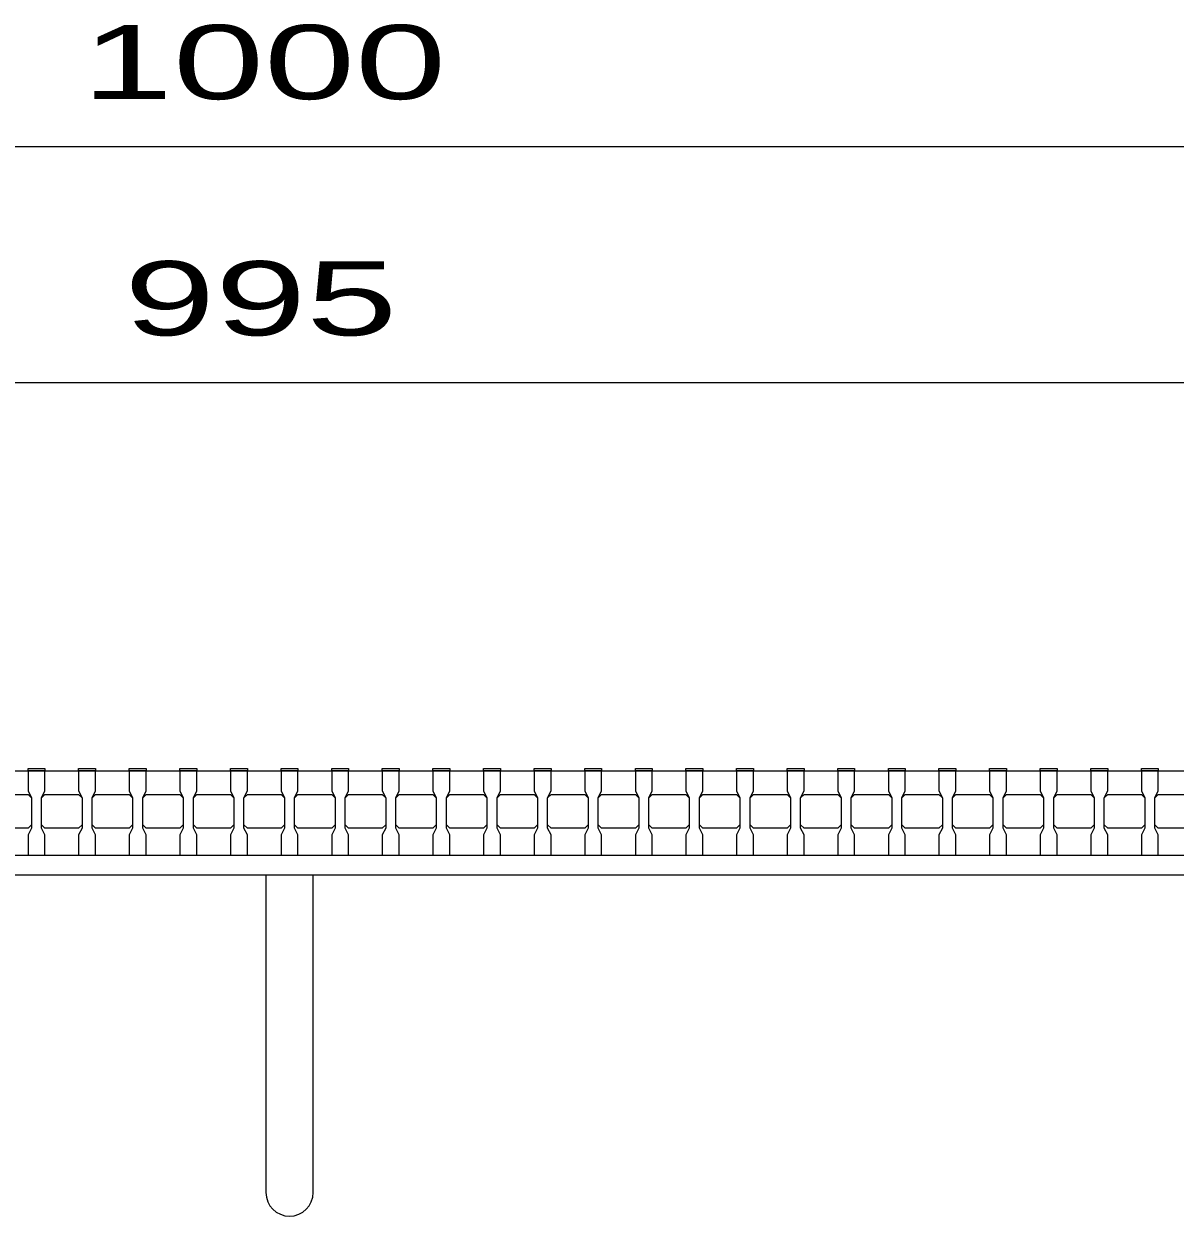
# Model space of a CAD drawing. Units: millimetres, scale not verified. Extents: x -1820 to 1717, y -1285 to 1045.
# Drawn here: x -1023.2 to -681.9, y -577.9 to -224.6 of the extents above; entities that cross this region are included whole.
import ezdxf
from ezdxf.enums import TextEntityAlignment as Align

# ---------------------------------------------------------------- set-up
doc = ezdxf.new("R2010")
doc.units = ezdxf.units.MM
doc.header["$LTSCALE"] = 10
for name, color, linetype, lineweight in [('16', 3, 'Continuous', 25), ('19', 6, 'Continuous', 25), ('22', 4, 'Continuous', 25)]:
    doc.layers.add(name, color=color, linetype=linetype, lineweight=lineweight)
doc.styles.add('ベクトル', font='')
doc.styles.get('ベクトル').set_extended_font_data('ベクトル')

msp = doc.modelspace()

# ---------------------------------------------------------------- linework, layer by layer
at = {"layer": '16'}
for p, q in [((-1441.9, -445.9), (-446.9, -445.9)), ((-1021.9, -445.9), (-1021.9, -445.2)), ((-1021.9, -445.2), (-1016.9, -445.2)), ((-1021.9, -445.9), (-1021.9, -451.9)), ((-1016.9, -445.9), (-1021.9, -445.9)), ((-1016.9, -445.2), (-1016.9, -445.9)), ((-1016.9, -451.9), (-1016.9, -445.9)), ((-1006.9, -445.9), (-1006.9, -445.2)), ((-1006.9, -445.2), (-1001.9, -445.2)), ((-1006.9, -445.9), (-1006.9, -451.9)), ((-1001.9, -445.9), (-1006.9, -445.9)), ((-1001.9, -445.2), (-1001.9, -445.9)), ((-1001.9, -451.9), (-1001.9, -445.9)), ((-991.9, -445.9), (-991.9, -445.2)), ((-991.9, -445.2), (-986.9, -445.2)), ((-991.9, -445.9), (-991.9, -451.9)), ((-986.9, -445.9), (-991.9, -445.9)), ((-986.9, -445.2), (-986.9, -445.9)), ((-986.9, -451.9), (-986.9, -445.9)), ((-976.9, -445.9), (-976.9, -445.2)), ((-976.9, -445.2), (-971.9, -445.2)), ((-976.9, -445.9), (-976.9, -451.9)), ((-971.9, -445.9), (-976.9, -445.9)), ((-971.9, -445.2), (-971.9, -445.9)), ((-971.9, -451.9), (-971.9, -445.9)), ((-961.9, -445.9), (-961.9, -445.2)), ((-961.9, -445.2), (-956.9, -445.2)), ((-961.9, -445.9), (-961.9, -451.9)), ((-956.9, -445.9), (-961.9, -445.9)), ((-956.9, -445.2), (-956.9, -445.9)), ((-956.9, -451.9), (-956.9, -445.9)), ((-946.9, -445.9), (-946.9, -445.2)), ((-946.9, -445.2), (-941.9, -445.2)), ((-946.9, -445.9), (-946.9, -451.9)), ((-941.9, -445.9), (-946.9, -445.9)), ((-941.9, -445.2), (-941.9, -445.9)), ((-941.9, -451.9), (-941.9, -445.9)), ((-931.9, -445.9), (-931.9, -445.2)), ((-931.9, -445.2), (-926.9, -445.2)), ((-931.9, -445.9), (-931.9, -451.9)), ((-926.9, -445.9), (-931.9, -445.9)), ((-926.9, -445.2), (-926.9, -445.9)), ((-926.9, -451.9), (-926.9, -445.9)), ((-916.9, -445.9), (-916.9, -445.2)), ((-916.9, -445.2), (-911.9, -445.2)), ((-916.9, -445.9), (-916.9, -451.9)), ((-911.9, -445.9), (-916.9, -445.9)), ((-911.9, -445.2), (-911.9, -445.9)), ((-911.9, -451.9), (-911.9, -445.9)), ((-901.9, -445.9), (-901.9, -445.2)), ((-901.9, -445.2), (-896.9, -445.2)), ((-901.9, -445.9), (-901.9, -451.9)), ((-896.9, -445.9), (-901.9, -445.9)), ((-896.9, -445.2), (-896.9, -445.9)), ((-896.9, -451.9), (-896.9, -445.9)), ((-886.9, -445.9), (-886.9, -445.2)), ((-886.9, -445.2), (-881.9, -445.2)), ((-886.9, -445.9), (-886.9, -451.9)), ((-881.9, -445.9), (-886.9, -445.9)), ((-881.9, -445.2), (-881.9, -445.9)), ((-881.9, -451.9), (-881.9, -445.9)), ((-871.9, -445.9), (-871.9, -445.2)), ((-871.9, -445.2), (-866.9, -445.2)), ((-871.9, -445.9), (-871.9, -451.9)), ((-866.9, -445.9), (-871.9, -445.9)), ((-866.9, -445.2), (-866.9, -445.9)), ((-866.9, -451.9), (-866.9, -445.9)), ((-856.9, -445.9), (-856.9, -445.2)), ((-856.9, -445.2), (-851.9, -445.2)), ((-856.9, -445.9), (-856.9, -451.9)), ((-851.9, -445.9), (-856.9, -445.9)), ((-851.9, -445.2), (-851.9, -445.9)), ((-851.9, -451.9), (-851.9, -445.9)), ((-841.9, -445.9), (-841.9, -445.2)), ((-841.9, -445.2), (-836.9, -445.2)), ((-841.9, -445.9), (-841.9, -451.9)), ((-836.9, -445.9), (-841.9, -445.9)), ((-836.9, -445.2), (-836.9, -445.9)), ((-836.9, -451.9), (-836.9, -445.9)), ((-826.9, -445.9), (-826.9, -445.2)), ((-826.9, -445.2), (-821.9, -445.2)), ((-826.9, -445.9), (-826.9, -451.9)), ((-821.9, -445.9), (-826.9, -445.9)), ((-821.9, -445.2), (-821.9, -445.9)), ((-821.9, -451.9), (-821.9, -445.9)), ((-811.9, -445.9), (-811.9, -445.2)), ((-811.9, -445.2), (-806.9, -445.2)), ((-811.9, -445.9), (-811.9, -451.9)), ((-806.9, -445.9), (-811.9, -445.9)), ((-806.9, -445.2), (-806.9, -445.9)), ((-806.9, -451.9), (-806.9, -445.9)), ((-796.9, -445.9), (-796.9, -445.2)), ((-796.9, -445.2), (-791.9, -445.2)), ((-796.9, -445.9), (-796.9, -451.9)), ((-791.9, -445.9), (-796.9, -445.9)), ((-791.9, -445.2), (-791.9, -445.9)), ((-791.9, -451.9), (-791.9, -445.9)), ((-781.9, -445.9), (-781.9, -445.2)), ((-781.9, -445.2), (-776.9, -445.2)), ((-781.9, -445.9), (-781.9, -451.9)), ((-776.9, -445.9), (-781.9, -445.9)), ((-776.9, -445.2), (-776.9, -445.9)), ((-776.9, -451.9), (-776.9, -445.9)), ((-766.9, -445.9), (-766.9, -445.2)), ((-766.9, -445.2), (-761.9, -445.2)), ((-766.9, -445.9), (-766.9, -451.9)), ((-761.9, -445.9), (-766.9, -445.9)), ((-761.9, -445.2), (-761.9, -445.9)), ((-761.9, -451.9), (-761.9, -445.9)), ((-751.9, -445.9), (-751.9, -445.2)), ((-751.9, -445.2), (-746.9, -445.2)), ((-751.9, -445.9), (-751.9, -451.9)), ((-746.9, -445.9), (-751.9, -445.9)), ((-746.9, -445.2), (-746.9, -445.9)), ((-746.9, -451.9), (-746.9, -445.9)), ((-736.9, -445.9), (-736.9, -445.2)), ((-736.9, -445.2), (-731.9, -445.2)), ((-736.9, -445.9), (-736.9, -451.9)), ((-731.9, -445.9), (-736.9, -445.9)), ((-731.9, -445.2), (-731.9, -445.9)), ((-731.9, -451.9), (-731.9, -445.9)), ((-721.9, -445.9), (-721.9, -445.2)), ((-721.9, -445.2), (-716.9, -445.2)), ((-721.9, -445.9), (-721.9, -451.9)), ((-716.9, -445.9), (-721.9, -445.9)), ((-716.9, -445.2), (-716.9, -445.9)), ((-716.9, -451.9), (-716.9, -445.9)), ((-706.9, -445.9), (-706.9, -445.2)), ((-706.9, -445.2), (-701.9, -445.2)), ((-706.9, -445.9), (-706.9, -451.9)), ((-701.9, -445.9), (-706.9, -445.9)), ((-701.9, -445.2), (-701.9, -445.9)), ((-701.9, -451.9), (-701.9, -445.9)), ((-691.9, -445.9), (-691.9, -445.2)), ((-691.9, -445.2), (-686.9, -445.2)), ((-691.9, -445.9), (-691.9, -451.9)), ((-686.9, -445.9), (-691.9, -445.9)), ((-686.9, -445.2), (-686.9, -445.9)), ((-686.9, -451.9), (-686.9, -445.9)), ((-1021.9, -451.9), (-1020.9, -453.9)), ((-1017.9, -453.9), (-1016.9, -451.9)), ((-1006.9, -451.9), (-1005.9, -453.9)), ((-1002.9, -453.9), (-1001.9, -451.9)), ((-991.9, -451.9), (-990.9, -453.9)), ((-987.9, -453.9), (-986.9, -451.9)), ((-976.9, -451.9), (-975.9, -453.9)), ((-972.9, -453.9), (-971.9, -451.9)), ((-961.9, -451.9), (-960.9, -453.9)), ((-957.9, -453.9), (-956.9, -451.9)), ((-946.9, -451.9), (-945.9, -453.9)), ((-942.9, -453.9), (-941.9, -451.9)), ((-931.9, -451.9), (-930.9, -453.9)), ((-927.9, -453.9), (-926.9, -451.9)), ((-916.9, -451.9), (-915.9, -453.9)), ((-912.9, -453.9), (-911.9, -451.9)), ((-901.9, -451.9), (-900.9, -453.9)), ((-897.9, -453.9), (-896.9, -451.9)), ((-886.9, -451.9), (-885.9, -453.9)), ((-882.9, -453.9), (-881.9, -451.9)), ((-871.9, -451.9), (-870.9, -453.9)), ((-867.9, -453.9), (-866.9, -451.9)), ((-856.9, -451.9), (-855.9, -453.9)), ((-852.9, -453.9), (-851.9, -451.9)), ((-841.9, -451.9), (-840.9, -453.9)), ((-837.9, -453.9), (-836.9, -451.9)), ((-826.9, -451.9), (-825.9, -453.9)), ((-822.9, -453.9), (-821.9, -451.9)), ((-811.9, -451.9), (-810.9, -453.9)), ((-807.9, -453.9), (-806.9, -451.9)), ((-796.9, -451.9), (-795.9, -453.9)), ((-792.9, -453.9), (-791.9, -451.9)), ((-781.9, -451.9), (-780.9, -453.9)), ((-777.9, -453.9), (-776.9, -451.9)), ((-766.9, -451.9), (-765.9, -453.9)), ((-762.9, -453.9), (-761.9, -451.9)), ((-751.9, -451.9), (-750.9, -453.9)), ((-747.9, -453.9), (-746.9, -451.9)), ((-736.9, -451.9), (-735.9, -453.9)), ((-732.9, -453.9), (-731.9, -451.9)), ((-721.9, -451.9), (-720.9, -453.9)), ((-717.9, -453.9), (-716.9, -451.9)), ((-706.9, -451.9), (-705.9, -453.9)), ((-702.9, -453.9), (-701.9, -451.9)), ((-691.9, -451.9), (-690.9, -453.9)), ((-687.9, -453.9), (-686.9, -451.9)), ((-1031.9, -452.9), (-1021.9, -452.9)), ((-1021.9, -452.9), (-1020.9, -453.9)), ((-1020.9, -453.9), (-1020.9, -462.9)), ((-1017.9, -453.9), (-1016.9, -452.9)), ((-1017.9, -462.9), (-1017.9, -453.9)), ((-1016.9, -452.9), (-1006.9, -452.9)), ((-1006.9, -452.9), (-1005.9, -453.9)), ((-1005.9, -453.9), (-1005.9, -462.9)), ((-1002.9, -453.9), (-1001.9, -452.9)), ((-1002.9, -462.9), (-1002.9, -453.9)), ((-1001.9, -452.9), (-991.9, -452.9)), ((-991.9, -452.9), (-990.9, -453.9)), ((-990.9, -453.9), (-990.9, -462.9)), ((-987.9, -453.9), (-986.9, -452.9)), ((-987.9, -462.9), (-987.9, -453.9)), ((-986.9, -452.9), (-976.9, -452.9)), ((-976.9, -452.9), (-975.9, -453.9)), ((-975.9, -453.9), (-975.9, -462.9)), ((-972.9, -453.9), (-971.9, -452.9)), ((-972.9, -462.9), (-972.9, -453.9)), ((-971.9, -452.9), (-961.9, -452.9)), ((-961.9, -452.9), (-960.9, -453.9)), ((-960.9, -453.9), (-960.9, -462.9)), ((-957.9, -453.9), (-956.9, -452.9)), ((-957.9, -462.9), (-957.9, -453.9)), ((-956.9, -452.9), (-946.9, -452.9)), ((-946.9, -452.9), (-945.9, -453.9)), ((-945.9, -453.9), (-945.9, -462.9)), ((-942.9, -453.9), (-941.9, -452.9)), ((-942.9, -462.9), (-942.9, -453.9)), ((-941.9, -452.9), (-931.9, -452.9)), ((-931.9, -452.9), (-930.9, -453.9)), ((-930.9, -453.9), (-930.9, -462.9)), ((-927.9, -453.9), (-926.9, -452.9)), ((-927.9, -462.9), (-927.9, -453.9)), ((-926.9, -452.9), (-916.9, -452.9)), ((-916.9, -452.9), (-915.9, -453.9)), ((-915.9, -453.9), (-915.9, -462.9)), ((-912.9, -453.9), (-911.9, -452.9)), ((-912.9, -462.9), (-912.9, -453.9)), ((-911.9, -452.9), (-901.9, -452.9)), ((-901.9, -452.9), (-900.9, -453.9)), ((-900.9, -453.9), (-900.9, -462.9)), ((-897.9, -453.9), (-896.9, -452.9)), ((-897.9, -462.9), (-897.9, -453.9)), ((-896.9, -452.9), (-886.9, -452.9)), ((-886.9, -452.9), (-885.9, -453.9)), ((-885.9, -453.9), (-885.9, -462.9)), ((-882.9, -453.9), (-881.9, -452.9)), ((-882.9, -462.9), (-882.9, -453.9)), ((-881.9, -452.9), (-871.9, -452.9)), ((-871.9, -452.9), (-870.9, -453.9)), ((-870.9, -453.9), (-870.9, -462.9)), ((-867.9, -453.9), (-866.9, -452.9)), ((-867.9, -462.9), (-867.9, -453.9)), ((-866.9, -452.9), (-856.9, -452.9)), ((-856.9, -452.9), (-855.9, -453.9)), ((-855.9, -453.9), (-855.9, -462.9)), ((-852.9, -453.9), (-851.9, -452.9)), ((-852.9, -462.9), (-852.9, -453.9)), ((-851.9, -452.9), (-841.9, -452.9)), ((-841.9, -452.9), (-840.9, -453.9)), ((-840.9, -453.9), (-840.9, -462.9)), ((-837.9, -453.9), (-836.9, -452.9)), ((-837.9, -462.9), (-837.9, -453.9)), ((-836.9, -452.9), (-826.9, -452.9)), ((-826.9, -452.9), (-825.9, -453.9)), ((-825.9, -453.9), (-825.9, -462.9)), ((-822.9, -453.9), (-821.9, -452.9)), ((-822.9, -462.9), (-822.9, -453.9)), ((-821.9, -452.9), (-811.9, -452.9)), ((-811.9, -452.9), (-810.9, -453.9)), ((-810.9, -453.9), (-810.9, -462.9)), ((-807.9, -453.9), (-806.9, -452.9)), ((-807.9, -462.9), (-807.9, -453.9)), ((-806.9, -452.9), (-796.9, -452.9)), ((-796.9, -452.9), (-795.9, -453.9)), ((-795.9, -453.9), (-795.9, -462.9)), ((-792.9, -453.9), (-791.9, -452.9)), ((-792.9, -462.9), (-792.9, -453.9)), ((-791.9, -452.9), (-781.9, -452.9)), ((-781.9, -452.9), (-780.9, -453.9)), ((-780.9, -453.9), (-780.9, -462.9)), ((-777.9, -453.9), (-776.9, -452.9)), ((-777.9, -462.9), (-777.9, -453.9)), ((-776.9, -452.9), (-766.9, -452.9)), ((-766.9, -452.9), (-765.9, -453.9)), ((-765.9, -453.9), (-765.9, -462.9)), ((-762.9, -453.9), (-761.9, -452.9)), ((-762.9, -462.9), (-762.9, -453.9)), ((-761.9, -452.9), (-751.9, -452.9)), ((-751.9, -452.9), (-750.9, -453.9)), ((-750.9, -453.9), (-750.9, -462.9)), ((-747.9, -453.9), (-746.9, -452.9)), ((-747.9, -462.9), (-747.9, -453.9)), ((-746.9, -452.9), (-736.9, -452.9)), ((-736.9, -452.9), (-735.9, -453.9)), ((-735.9, -453.9), (-735.9, -462.9)), ((-732.9, -453.9), (-731.9, -452.9)), ((-732.9, -462.9), (-732.9, -453.9)), ((-731.9, -452.9), (-721.9, -452.9)), ((-721.9, -452.9), (-720.9, -453.9)), ((-720.9, -453.9), (-720.9, -462.9)), ((-717.9, -453.9), (-716.9, -452.9)), ((-717.9, -462.9), (-717.9, -453.9)), ((-716.9, -452.9), (-706.9, -452.9)), ((-706.9, -452.9), (-705.9, -453.9)), ((-705.9, -453.9), (-705.9, -462.9)), ((-702.9, -453.9), (-701.9, -452.9)), ((-702.9, -462.9), (-702.9, -453.9)), ((-701.9, -452.9), (-691.9, -452.9)), ((-691.9, -452.9), (-690.9, -453.9)), ((-690.9, -453.9), (-690.9, -462.9)), ((-687.9, -453.9), (-686.9, -452.9)), ((-687.9, -462.9), (-687.9, -453.9)), ((-686.9, -452.9), (-676.9, -452.9)), ((-1020.9, -461.9), (-1021.9, -462.9)), ((-1016.9, -462.9), (-1017.9, -461.9)), ((-1005.9, -461.9), (-1006.9, -462.9)), ((-1001.9, -462.9), (-1002.9, -461.9)), ((-990.9, -461.9), (-991.9, -462.9)), ((-986.9, -462.9), (-987.9, -461.9)), ((-975.9, -461.9), (-976.9, -462.9)), ((-971.9, -462.9), (-972.9, -461.9)), ((-960.9, -461.9), (-961.9, -462.9)), ((-956.9, -462.9), (-957.9, -461.9)), ((-945.9, -461.9), (-946.9, -462.9)), ((-941.9, -462.9), (-942.9, -461.9)), ((-930.9, -461.9), (-931.9, -462.9)), ((-926.9, -462.9), (-927.9, -461.9)), ((-915.9, -461.9), (-916.9, -462.9)), ((-911.9, -462.9), (-912.9, -461.9)), ((-900.9, -461.9), (-901.9, -462.9)), ((-896.9, -462.9), (-897.9, -461.9)), ((-885.9, -461.9), (-886.9, -462.9)), ((-881.9, -462.9), (-882.9, -461.9)), ((-870.9, -461.9), (-871.9, -462.9)), ((-866.9, -462.9), (-867.9, -461.9)), ((-855.9, -461.9), (-856.9, -462.9)), ((-851.9, -462.9), (-852.9, -461.9)), ((-840.9, -461.9), (-841.9, -462.9)), ((-836.9, -462.9), (-837.9, -461.9)), ((-825.9, -461.9), (-826.9, -462.9)), ((-821.9, -462.9), (-822.9, -461.9)), ((-810.9, -461.9), (-811.9, -462.9)), ((-806.9, -462.9), (-807.9, -461.9)), ((-795.9, -461.9), (-796.9, -462.9)), ((-791.9, -462.9), (-792.9, -461.9)), ((-780.9, -461.9), (-781.9, -462.9)), ((-776.9, -462.9), (-777.9, -461.9)), ((-765.9, -461.9), (-766.9, -462.9)), ((-761.9, -462.9), (-762.9, -461.9)), ((-750.9, -461.9), (-751.9, -462.9)), ((-746.9, -462.9), (-747.9, -461.9)), ((-735.9, -461.9), (-736.9, -462.9)), ((-731.9, -462.9), (-732.9, -461.9)), ((-720.9, -461.9), (-721.9, -462.9)), ((-716.9, -462.9), (-717.9, -461.9)), ((-705.9, -461.9), (-706.9, -462.9)), ((-701.9, -462.9), (-702.9, -461.9)), ((-690.9, -461.9), (-691.9, -462.9)), ((-686.9, -462.9), (-687.9, -461.9)), ((-1021.9, -462.9), (-1031.9, -462.9)), ((-1020.9, -462.9), (-1021.9, -464.9)), ((-1021.9, -464.9), (-1021.9, -470.9)), ((-1016.9, -464.9), (-1017.9, -462.9)), ((-1006.9, -462.9), (-1016.9, -462.9)), ((-1016.9, -470.9), (-1016.9, -464.9)), ((-1005.9, -462.9), (-1006.9, -464.9)), ((-1006.9, -464.9), (-1006.9, -470.9)), ((-1001.9, -464.9), (-1002.9, -462.9)), ((-991.9, -462.9), (-1001.9, -462.9)), ((-1001.9, -470.9), (-1001.9, -464.9)), ((-990.9, -462.9), (-991.9, -464.9)), ((-991.9, -464.9), (-991.9, -470.9)), ((-986.9, -464.9), (-987.9, -462.9)), ((-976.9, -462.9), (-986.9, -462.9)), ((-986.9, -470.9), (-986.9, -464.9)), ((-975.9, -462.9), (-976.9, -464.9)), ((-976.9, -464.9), (-976.9, -470.9)), ((-971.9, -464.9), (-972.9, -462.9)), ((-961.9, -462.9), (-971.9, -462.9)), ((-971.9, -470.9), (-971.9, -464.9)), ((-960.9, -462.9), (-961.9, -464.9)), ((-961.9, -464.9), (-961.9, -470.9)), ((-956.9, -464.9), (-957.9, -462.9)), ((-946.9, -462.9), (-956.9, -462.9)), ((-956.9, -470.9), (-956.9, -464.9)), ((-945.9, -462.9), (-946.9, -464.9)), ((-946.9, -464.9), (-946.9, -470.9)), ((-941.9, -464.9), (-942.9, -462.9)), ((-931.9, -462.9), (-941.9, -462.9)), ((-941.9, -470.9), (-941.9, -464.9)), ((-930.9, -462.9), (-931.9, -464.9)), ((-931.9, -464.9), (-931.9, -470.9)), ((-926.9, -464.9), (-927.9, -462.9)), ((-916.9, -462.9), (-926.9, -462.9)), ((-926.9, -470.9), (-926.9, -464.9)), ((-915.9, -462.9), (-916.9, -464.9)), ((-916.9, -464.9), (-916.9, -470.9)), ((-911.9, -464.9), (-912.9, -462.9)), ((-901.9, -462.9), (-911.9, -462.9)), ((-911.9, -470.9), (-911.9, -464.9)), ((-900.9, -462.9), (-901.9, -464.9)), ((-901.9, -464.9), (-901.9, -470.9)), ((-896.9, -464.9), (-897.9, -462.9)), ((-886.9, -462.9), (-896.9, -462.9)), ((-896.9, -470.9), (-896.9, -464.9)), ((-885.9, -462.9), (-886.9, -464.9)), ((-886.9, -464.9), (-886.9, -470.9)), ((-881.9, -464.9), (-882.9, -462.9)), ((-871.9, -462.9), (-881.9, -462.9)), ((-881.9, -470.9), (-881.9, -464.9)), ((-870.9, -462.9), (-871.9, -464.9)), ((-871.9, -464.9), (-871.9, -470.9)), ((-866.9, -464.9), (-867.9, -462.9)), ((-856.9, -462.9), (-866.9, -462.9)), ((-866.9, -470.9), (-866.9, -464.9)), ((-855.9, -462.9), (-856.9, -464.9)), ((-856.9, -464.9), (-856.9, -470.9)), ((-851.9, -464.9), (-852.9, -462.9)), ((-841.9, -462.9), (-851.9, -462.9)), ((-851.9, -470.9), (-851.9, -464.9)), ((-840.9, -462.9), (-841.9, -464.9)), ((-841.9, -464.9), (-841.9, -470.9)), ((-836.9, -464.9), (-837.9, -462.9)), ((-826.9, -462.9), (-836.9, -462.9)), ((-836.9, -470.9), (-836.9, -464.9)), ((-825.9, -462.9), (-826.9, -464.9)), ((-826.9, -464.9), (-826.9, -470.9)), ((-821.9, -464.9), (-822.9, -462.9)), ((-811.9, -462.9), (-821.9, -462.9)), ((-821.9, -470.9), (-821.9, -464.9)), ((-810.9, -462.9), (-811.9, -464.9)), ((-811.9, -464.9), (-811.9, -470.9)), ((-806.9, -464.9), (-807.9, -462.9)), ((-796.9, -462.9), (-806.9, -462.9)), ((-806.9, -470.9), (-806.9, -464.9)), ((-795.9, -462.9), (-796.9, -464.9)), ((-796.9, -464.9), (-796.9, -470.9)), ((-791.9, -464.9), (-792.9, -462.9)), ((-781.9, -462.9), (-791.9, -462.9)), ((-791.9, -470.9), (-791.9, -464.9)), ((-780.9, -462.9), (-781.9, -464.9)), ((-781.9, -464.9), (-781.9, -470.9)), ((-776.9, -464.9), (-777.9, -462.9)), ((-766.9, -462.9), (-776.9, -462.9)), ((-776.9, -470.9), (-776.9, -464.9)), ((-765.9, -462.9), (-766.9, -464.9)), ((-766.9, -464.9), (-766.9, -470.9)), ((-761.9, -464.9), (-762.9, -462.9)), ((-751.9, -462.9), (-761.9, -462.9)), ((-761.9, -470.9), (-761.9, -464.9)), ((-750.9, -462.9), (-751.9, -464.9)), ((-751.9, -464.9), (-751.9, -470.9)), ((-746.9, -464.9), (-747.9, -462.9)), ((-736.9, -462.9), (-746.9, -462.9)), ((-746.9, -470.9), (-746.9, -464.9)), ((-735.9, -462.9), (-736.9, -464.9)), ((-736.9, -464.9), (-736.9, -470.9)), ((-731.9, -464.9), (-732.9, -462.9)), ((-721.9, -462.9), (-731.9, -462.9)), ((-731.9, -470.9), (-731.9, -464.9)), ((-720.9, -462.9), (-721.9, -464.9)), ((-721.9, -464.9), (-721.9, -470.9)), ((-716.9, -464.9), (-717.9, -462.9)), ((-706.9, -462.9), (-716.9, -462.9)), ((-716.9, -470.9), (-716.9, -464.9)), ((-705.9, -462.9), (-706.9, -464.9)), ((-706.9, -464.9), (-706.9, -470.9)), ((-701.9, -464.9), (-702.9, -462.9)), ((-691.9, -462.9), (-701.9, -462.9)), ((-701.9, -470.9), (-701.9, -464.9)), ((-690.9, -462.9), (-691.9, -464.9)), ((-691.9, -464.9), (-691.9, -470.9)), ((-686.9, -464.9), (-687.9, -462.9)), ((-676.9, -462.9), (-686.9, -462.9)), ((-686.9, -470.9), (-686.9, -464.9)), ((-1441.9, -470.9), (-446.9, -470.9)), ((-1021.9, -470.9), (-1016.9, -470.9)), ((-1006.9, -470.9), (-1001.9, -470.9)), ((-991.9, -470.9), (-986.9, -470.9)), ((-976.9, -470.9), (-971.9, -470.9)), ((-961.9, -470.9), (-956.9, -470.9)), ((-946.9, -470.9), (-941.9, -470.9)), ((-931.9, -470.9), (-926.9, -470.9)), ((-916.9, -470.9), (-911.9, -470.9)), ((-901.9, -470.9), (-896.9, -470.9)), ((-886.9, -470.9), (-881.9, -470.9)), ((-871.9, -470.9), (-866.9, -470.9)), ((-856.9, -470.9), (-851.9, -470.9)), ((-841.9, -470.9), (-836.9, -470.9)), ((-826.9, -470.9), (-821.9, -470.9)), ((-811.9, -470.9), (-806.9, -470.9)), ((-796.9, -470.9), (-791.9, -470.9)), ((-781.9, -470.9), (-776.9, -470.9)), ((-766.9, -470.9), (-761.9, -470.9)), ((-751.9, -470.9), (-746.9, -470.9)), ((-736.9, -470.9), (-731.9, -470.9)), ((-721.9, -470.9), (-716.9, -470.9)), ((-706.9, -470.9), (-701.9, -470.9)), ((-691.9, -470.9), (-686.9, -470.9))]:
    msp.add_line(p, q, dxfattribs=at)
at = {"layer": '19'}
for p, q in [((-1444.4, -470.9), (-444.4, -470.9)), ((-444.4, -476.9), (-1444.4, -476.9)), ((-951.4, -476.9), (-951.4, -570.9)), ((-937.4, -570.9), (-937.4, -476.9))]:
    msp.add_line(p, q, dxfattribs=at)
msp.add_arc((-944.4, -570.9), 7, 180, 0, dxfattribs=at)
at = {"layer": '22'}
for p, q in [((-1444.4, -260.9), (-444.4, -260.9)), ((-1441.9, -330.9), (-446.9, -330.9))]:
    msp.add_line(p, q, dxfattribs=at)

# ---------------------------------------------------------------- texts
at = {"layer": '22', "color": 2, "style": 'ベクトル', "width": 1.65}
for s, p in [(' 1000 ', (-1019.4, -235.9)), (' 995 ', (-1006.9, -305.9))]:
    msp.add_text(s, height=21.99, dxfattribs=at).set_placement(p, align=Align.MIDDLE_LEFT)

doc.saveas('drawing.dxf')
